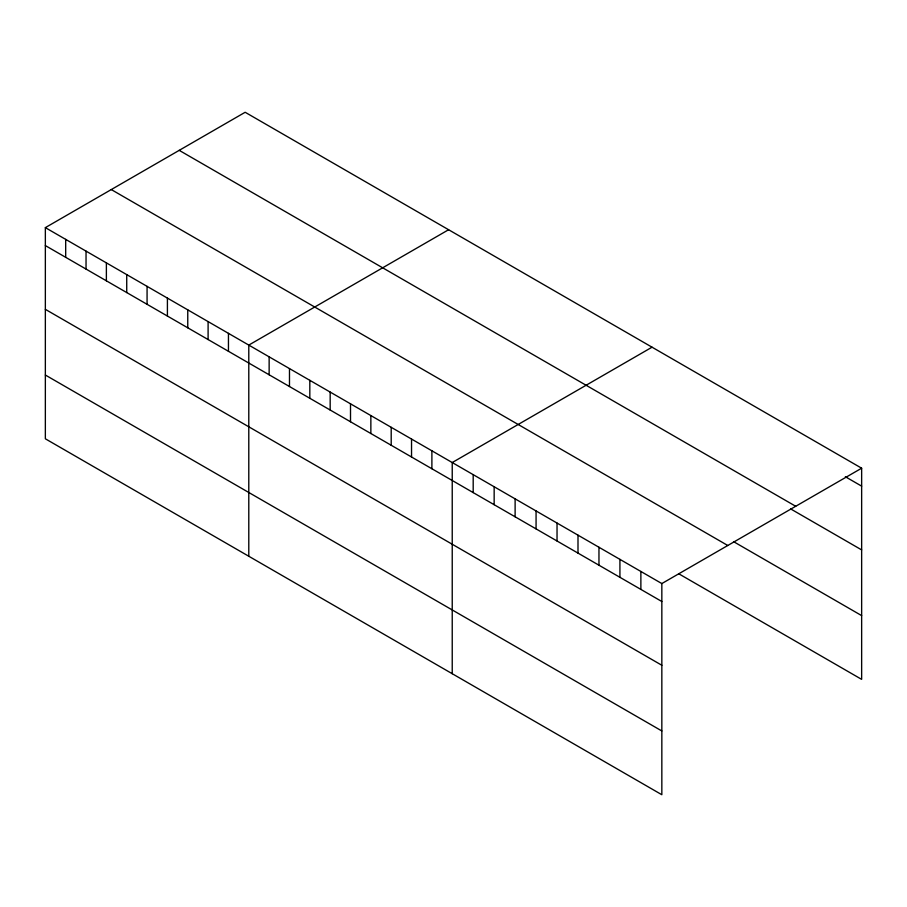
<?xml version="1.0" encoding="UTF-8"?>
<svg xmlns="http://www.w3.org/2000/svg" width="907" height="907" viewBox="0 0 907 907"><rect width="100%" height="100%" fill="white"/><g stroke="black" fill="none" stroke-linecap="round" stroke-linejoin="round"><path stroke-width="1.36" d="M45.35 227.634L661.838 583.564L661.838 794.725L45.35 438.795L45.35 227.634L245.162 112.275L861.65 468.205L861.65 679.366L678.821 573.814M448.602 229.732L248.79 345.091L248.79 556.252M652.042 347.188L452.23 462.547L452.23 673.708M661.838 583.564L861.65 468.205M845.347 476.731L861.65 486.141M179.223 150.347L795.711 506.276M790.621 508.895L861.65 549.903M733.559 541.649L861.65 615.604M111.289 189.574L727.777 545.492M45.35 245.582L661.838 601.511M45.35 309.344L661.838 665.262M45.35 375.033L661.838 730.963M640.875 571.467L640.875 589.403M619.923 559.358L619.923 577.306M598.96 547.261L598.96 565.197M577.997 535.164L577.997 553.1M557.034 523.056L557.034 541.003M536.071 510.958L536.071 528.894M515.119 498.85L515.119 516.797M494.156 486.753L494.156 504.689M473.193 474.656L473.193 492.592M431.891 450.802L431.891 468.749M411.54 439.056L411.54 457.003M391.2 427.31L391.2 445.258M370.861 415.565L370.861 433.512M350.51 403.819L350.51 421.766M330.171 392.073L330.171 410.021M309.82 380.328L309.82 398.275M289.48 368.582L289.48 386.529M269.141 356.836L269.141 374.784M228.451 333.345L228.451 351.292M208.1 321.6L208.1 339.547M187.76 309.854L187.76 327.801M167.41 298.108L167.41 316.055M147.07 286.363L147.07 304.31M126.731 274.617L126.731 292.564M106.38 262.871L106.38 280.819M86.04 251.126L86.04 269.073M65.689 239.38L65.689 257.327"/></g></svg>
